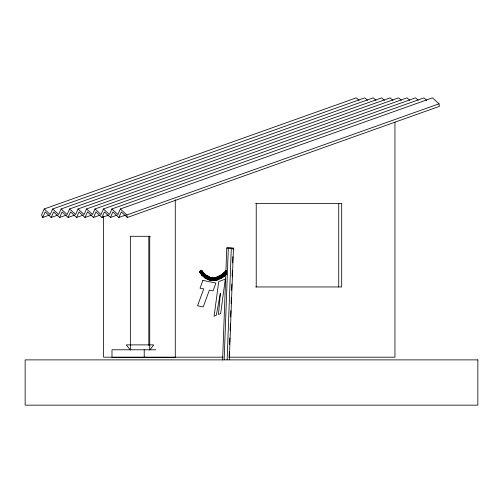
<?xml version="1.0" encoding="UTF-8"?>
<svg xmlns="http://www.w3.org/2000/svg" width="503" height="503" viewBox="0 0 503 503"><rect width="100%" height="100%" fill="white"/><g stroke="black" fill="none" stroke-linecap="round" stroke-linejoin="round"><path stroke-width="0.75" d="M202.47 272.419C203.325 269.457 198.163 271.381 200.496 273.186M205.513 277.889C204.482 278.046 203.79 276.744 204.356 275.921C206.481 272.777 213.964 281.573 205.834 275.216M222.596 360.029L226.778 247.966L227.834 247.683L230.695 247.683L233.467 248.312L229.318 359.595M224.168 359.595L228.312 248.312L226.778 247.966M227.142 359.746L231.292 248.469L233.467 248.312M229.11 357.677L229.343 351.408M229.607 344.354L229.84 338.085M230.135 330.245L230.368 323.976M230.626 316.928L230.864 310.659M231.122 303.605L231.361 297.336M231.619 290.281L231.858 284.013M232.147 276.178L232.355 270.689M232.644 262.855L232.876 256.587M233.141 249.532L233.197 247.966M202.929 275.631C200.043 275.292 203.287 271.218 204.35 273.865M225.118 272.035C223.181 272.393 224.47 275.443 226.117 274.556C225.093 275.512 220.754 280.146 219.855 276.6C219.742 275.701 220.76 274.946 221.59 275.336M222.483 276.87L221.584 277.92M359.054 100.355L356.319 97.846L44.214 208.971L41.554 214.963L42.717 217.478L49.376 215.108M42.717 217.478L45.169 211.952L51.18 217.478L57.832 215.108M367.511 100.355L364.782 97.846L52.67 208.971L50.218 214.498L44.214 208.971M51.18 217.478L53.632 211.952L59.637 217.478L66.295 215.108M375.974 100.355L373.245 97.846L61.133 208.971L58.681 214.498L52.67 208.971M59.637 217.478L62.089 211.952L68.1 217.478L74.752 215.108M384.43 100.355L381.702 97.846L69.59 208.971L67.138 214.498L61.133 208.971M68.1 217.478L70.552 211.952L76.557 217.478L83.215 215.108M392.893 100.355L390.165 97.846L78.053 208.971L75.601 214.498L69.59 208.971M76.557 217.478L79.009 211.952L85.02 217.478L91.678 215.108M401.356 100.355L398.621 97.846L86.516 208.971L84.064 214.498L78.053 208.971M85.02 217.478L87.472 211.952L93.483 217.478L100.135 215.108M409.813 100.355L407.084 97.846L94.973 208.971L92.521 214.498L86.516 208.971M93.483 217.478L95.935 211.952L101.939 217.478L108.598 215.108M418.276 100.355L415.547 97.846L103.436 208.971L100.984 214.498L94.973 208.971M101.939 217.478L104.391 211.952L110.402 217.478L117.054 215.108M426.739 100.355L424.004 97.846L111.892 208.971L109.44 214.498L103.436 208.971M110.402 217.478L112.854 211.952L118.859 217.478L125.517 215.108M118.859 217.478L121.311 211.952L127.322 217.478L439.433 106.347L438.974 103.832L432.467 97.846L120.355 208.971L117.903 214.498L111.892 208.971M215.988 277.417C213.593 278.184 216.34 281.68 217.548 279.391M224.219 272.733L226.331 270.476M224.149 272.966L226.237 270.696M224.124 273.091L226.187 270.941M226.356 270.941C220.163 279.687 205.846 282.378 199.961 271.928M226.187 271.199C220.037 279.938 205.752 282.409 199.936 272.054M226.205 271.324L224.162 273.569L219.886 276.826M226.262 271.538C220.622 278.964 208.405 283.032 201.753 274.657M226.312 271.658L219.962 277.078L215.133 279.234L210.895 279.662L207.255 278.781L207.777 277.191L209.267 277.147M225.853 272.312C221.301 277.235 213.951 281.699 207.255 278.781M225.922 272.419C225.935 274.311 208.921 284.195 211.034 278.436C213.479 276.757 212.473 278.863 208.695 276.933M225.998 272.519C221.421 277.455 214.014 282.02 207.299 278.901M226.086 272.613C222.238 276.663 216.667 280.567 211.002 279.901M226.174 272.701C222.295 276.813 216.944 280.435 211.141 280.102M226.275 272.783C222.389 276.895 217.051 280.504 211.229 280.196M225.866 273.393L220.528 277.75L215.68 279.926M225.973 273.456C222.125 277.329 216.95 280.712 211.317 280.278M226.092 273.506L220.748 277.87L215.9 280.039M226.212 273.55L220.867 277.908M226.337 273.582L220.993 277.939M220.157 275.669L224.772 272.148M220.018 275.864L224.992 272.06M225.199 272.022C218.717 279.869 205.52 281.177 200.1 271.576M225.325 272.016C218.83 279.932 205.52 281.391 200.043 271.689M224.376 272.959C217.837 280.404 205.18 280.982 199.999 271.809M224.143 273.481C218.968 278.543 210.411 281.825 204.161 276.675M221.119 277.958L225.426 274.682M221.251 277.964L225.514 274.663M221.383 277.958L225.772 274.669M226.319 274.431L221.917 277.775L216.73 280.096M209.242 279.416L208.198 279.655L207.349 279.014M215.649 277.568L220.76 275.286M215.372 277.807L221.094 275.242M220.54 275.55C213.913 280.479 204.457 278.222 200.326 271.274M220.792 275.6C214.083 280.655 204.388 278.612 200.169 271.469M216.013 280.083L222.326 277.342M216.265 280.133L222.257 277.442M216.397 280.14L222.188 277.537M212.7 280.435L211.417 280.353M120.355 208.971L126.863 214.963L438.974 103.832M216.108 277.392L216.579 277.398M216.321 277.373C210.292 279.165 204.124 275.99 200.842 270.91M216.007 277.505C210.028 279.266 203.985 275.933 200.728 270.966M216.233 277.599C210.147 279.335 203.935 276.147 200.622 271.029M216.34 277.662C210.172 279.586 203.79 276.417 200.414 271.186M215.227 278.008C209.323 279.643 203.451 276.222 200.244 271.369M210.826 279.322L215.051 278.895M211.631 280.473L217.07 279.945M211.75 280.517L216.963 280.008M255.643 203.419L341.682 203.419L341.682 286.955L255.643 286.955M150.359 236.297L130.359 236.297L130.359 350.082L126.354 344.882L153.742 344.882L149.737 350.082L149.737 236.297M155.767 349.786L111.993 349.786L111.993 357.325L175.025 357.325M223.137 357.193L103.574 357.193L103.574 216.183M229.098 357.193L394.949 357.193L394.949 122.141M228.312 248.312L231.292 248.469M208.349 276.946L212.75 277.952M211.807 277.845C207.267 277.455 203.501 274.493 200.967 270.865M211.266 278.146C206.777 277.643 203.036 274.72 200.515 271.104M207.488 279.215L211.229 280.083M207.563 279.31L212.467 280.529M207.752 279.467L212.341 280.555M211.996 280.567L208.079 279.624L204.595 277.606M205.582 275.191L209.606 277.493M209.122 277.36L205.362 275.204L201.213 270.803M208.223 276.971L205.243 275.235L201.087 270.828M207.198 278.53L204.168 276.763L201.741 274.449M207.569 278.92L208.795 279.637M204.212 277.008L208.67 279.662M204.3 277.235L208.582 279.674M204.363 277.342L208.324 279.674M206.173 275.342L206.664 275.845M203.79 273.148L206.607 275.745M203.57 273.054L206.714 275.958M203.331 273.01L206.752 276.072M206.318 275.877L201.433 270.784M206.324 275.965L201.301 270.79M201.778 274.77L205.13 277.87M201.86 274.996L204.897 277.794M202.118 270.985L204.312 273.751M201.91 270.878L204.375 273.978M201.804 270.84L204.388 274.104M201.558 270.79L203.941 273.626M199.93 272.18L202.552 275.581M199.936 272.381L202.445 275.537M199.993 272.601L202.338 275.487M126.863 214.963L127.322 217.478M338.739 203.419L338.739 286.955M256.228 203.419L256.228 286.955M175.277 199.729L175.277 357.193M148.806 236.297L148.806 345.372M144.216 349.786L144.216 357.325M220.383 293.236L218.478 314.482L220.666 313.633L225.287 279.083L218.723 281.636L214.102 316.186L216.29 315.331L220.383 293.236M202.872 280.416L200.031 288.188L203.721 288.929L197.553 305.78L203.225 306.918L209.393 290.061L213.083 290.803L215.925 283.032L202.872 280.416M477.85 359.884L25.15 359.884L25.15 405.154L477.85 405.154L477.85 359.884"/></g></svg>
